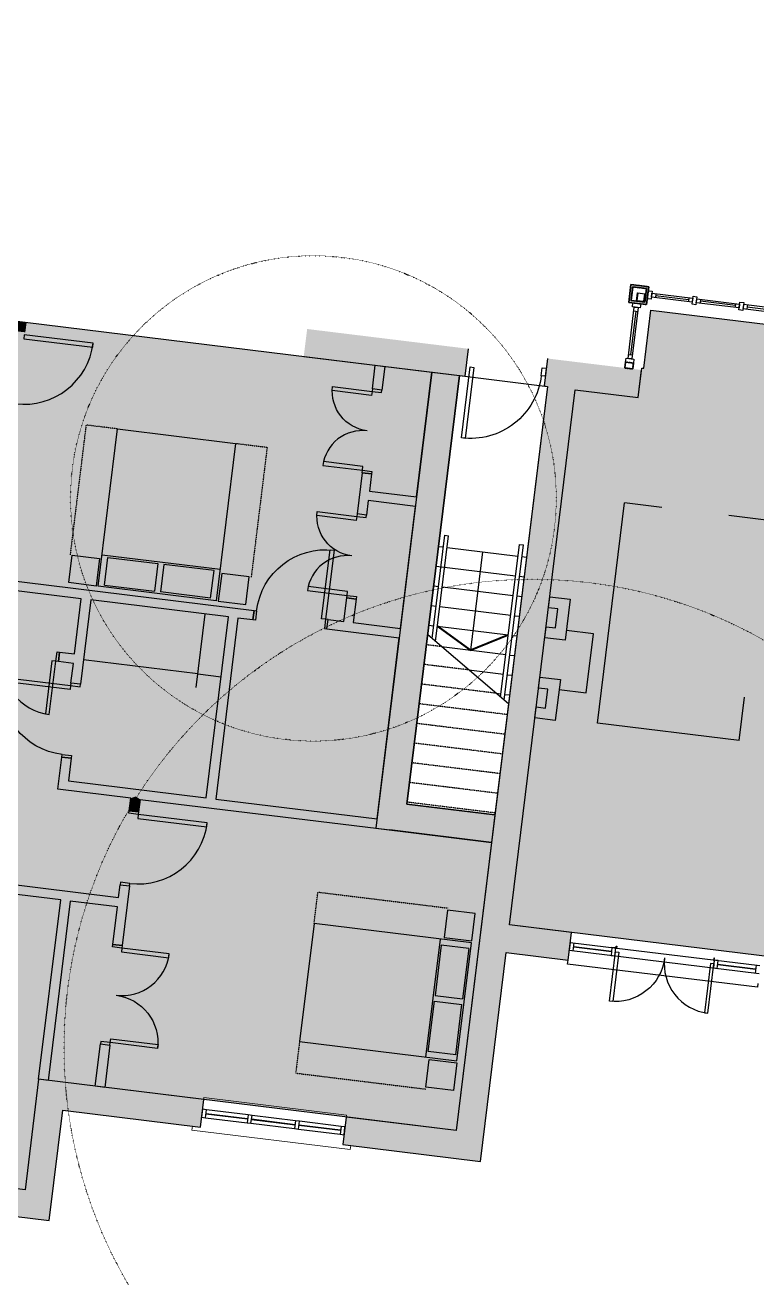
# Model space of a CAD drawing. Header units: millimetres. Extents: x 4912249 to 5143333, y 4796975 to 4980514.
# Drawn here: x 5081795 to 5091022, y 4963725 to 4979527 of the extents above; entities that cross this region are included whole.
import ezdxf

# ---------------------------------------------------------------- set-up
doc = ezdxf.new("R2010")
doc.units = ezdxf.units.MM
doc.linetypes.add('ACAD_ISO07W100', pattern=[3, 0, -3])
doc.linetypes.add('HIDDEN2', pattern=[0.1875, 0.125, -0.0625])
for name, color, linetype in [('ACAD_ISO07W100___TREES_REMOVED', 1, 'ACAD_ISO07W100'), ('Continuous___A001A_XREF INSERT', 7, 'Continuous'), ('Continuous___A201G_EXTERNAL WALLS', 3, 'Continuous'), ('Continuous___A210G7_WALLS INT', 3, 'Continuous'), ('Continuous___A212GI_INTERNAL WALLS', 3, 'Continuous'), ('Continuous___A252G_EXT WINDOWS', 7, 'Continuous'), ('Continuous___A260G_DOORS', 151, 'Continuous'), ('Continuous___A261G_EXTERNAL DOORS', 7, 'Continuous'), ('Continuous___A262G_INTERNAL DOORS', 7, 'Continuous'), ('Continuous___A313G1_WINDOW ASSEMBLIES', 102, 'Continuous'), ('Continuous___A314G2_WINDOW GLAZING', 7, 'Continuous'), ('Continuous___A351G_STAIR STRUCT', 1, 'Continuous'), ('Continuous___A352G_STAIR BALUSTRADE___OFF', 1, 'Continuous'), ('Continuous___A740G_SANITARYWARE___OFF', 7, 'Continuous'), ('Continuous___FURNITURE', 1, 'Continuous'), ('Continuous___S280G2_STRUCTURAL COLUMNS', 110, 'Continuous'), ('HIDDEN2___A252G_EXT WINDOWS', 7, 'HIDDEN2'), ('HIDDEN2___A313G1_WINDOW ASSEMBLIES', 102, 'HIDDEN2'), ('HIDDEN2___A351G_STAIR STRUCT', 1, 'HIDDEN2'), ('HIDDEN2___ACCESS ZONE', 7, 'HIDDEN2')]:
    doc.layers.add(name, color=color, linetype=linetype)
for name, color, linetype, true_color in [('Continuous____PRICE BAND COLOUR 4', 7, 'Continuous', 0xfabdcc), ('Continuous____UNIT TYPE N1 COLOUR', 7, 'Continuous', 0x9ebfe3), ('Continuous____UNIT TYPE O COLOUR', 7, 'Continuous', 0xffff7a), ('Continuous___A012_N_SALES AREA', 7, 'Continuous', 0xffadeb), ('Continuous___A012_O_SALES AREA', 7, 'Continuous', 0xe0c2ff)]:
    doc.layers.add(name, color=color, linetype=linetype, true_color=true_color)
pattern_1 = [(319.165, (0, 0), (196.166, 226.98), [])]

# ---------------------------------------------------------------- blocks, each defined once
blk = doc.blocks.new('7715_N1_FP00_4')
at = {"layer": 'Continuous___A210G7_WALLS INT', "lineweight": 18}
for points in [[(6930, 12360), (6930, 12480), (6790, 12480), (6790, 12220)], [(7170, 12360), (6930, 12360), (6790, 12220), (7310, 12220)], [(7170, 12480), (7170, 12360), (7310, 12220), (7310, 12480)], [(7950, 12360), (7950, 12480), (7810, 12480), (7810, 12220)], [(8190, 12360), (7950, 12360), (7810, 12220), (8330, 12220)], [(8190, 12480), (8190, 12360), (8330, 12220), (8330, 12480)]]:
    blk.add_hatch(color=30, dxfattribs=at).paths.add_polyline_path(points, flags=0)
at = {"layer": 'Continuous___A210G7_WALLS INT', "color": 3, "lineweight": -3}
for p, q in [((6930, 12480), (6790, 12480)), ((6790, 12480), (6790, 12220)), ((6930, 12360), (6930, 12480)), ((7170, 12360), (6930, 12360)), ((7170, 12480), (7170, 12360)), ((7310, 12480), (7170, 12480)), ((7310, 12220), (7310, 12480)), ((7950, 12480), (7810, 12480)), ((7810, 12480), (7810, 12220)), ((7950, 12360), (7950, 12480)), ((8190, 12360), (7950, 12360)), ((8190, 12480), (8190, 12360)), ((8330, 12480), (8190, 12480)), ((8330, 12220), (8330, 12480)), ((6790, 12220), (7310, 12220)), ((7810, 12220), (8330, 12220))]:
    blk.add_line(p, q, dxfattribs=at)
at = {"layer": 'Continuous___A210G7_WALLS INT', "color": 7, "lineweight": -3}
blk.add_lwpolyline([(7935, 12220), (7935, 11875), (7185, 11875), (7185, 12220)], dxfattribs=at)
at = {"layer": 'Continuous___FURNITURE', "lineweight": -3}
for p, q in [((8299, 11690), (5499, 11690)), ((5499, 11215), (5499, 11690)), ((8299, 9890), (8299, 11690)), ((5499, 9890), (5499, 10365)), ((8299, 9890), (7749, 9890))]:
    blk.add_line(p, q, dxfattribs=at)
blk = doc.blocks.new('7715_O_FP00$0$Double bed + tables')
at = {"layer": 'Continuous___FURNITURE'}
for p, q in [((75, -25), (712.5, -25)), ((75, -25), (75, -375)), ((712.5, -375), (712.5, -25)), ((787.5, -375), (787.5, -25)), ((1425, -25), (787.5, -25)), ((1425, -25), (1425, -375)), ((1500, -400), (0, -400)), ((75, -375), (712.5, -375)), ((1425, -375), (787.5, -375))]:
    blk.add_line(p, q, dxfattribs=at)
for points in [[(-25, -350), (-25, 0), (-375, 0), (-375, -350)], [(0, -2000), (0, 0), (1500, 0), (1500, -2000)], [(1525, -350), (1525, 0), (1875, 0), (1875, -350)]]:
    blk.add_lwpolyline(points, close=True, dxfattribs=at)
at = {"layer": 'HIDDEN2___ACCESS ZONE', "ltscale": 0.5}
for p, q in [((-400, -2000), (-400, -350)), ((1900, -2000), (1900, -350)), ((0, -2000), (-400, -2000)), ((1500, -2000), (1900, -2000))]:
    blk.add_line(p, q, dxfattribs=at)
blk = doc.blocks.new('7715_O_FP00_2')
at = {"layer": 'Continuous___A212GI_INTERNAL WALLS', "lineweight": 18}
for points in [[(7775, 7175), (7835, 7145), (7895, 7175), (7895, 9455), (7775, 9455)], [(8495, 8918), (8615, 8918), (8615, 9455), (8495, 9455)], [(8495, 7175), (8525, 7115), (8615, 7115), (8615, 7652), (8495, 7652)], [(6745, 7175), (6745, 7055), (7835, 7055), (7835, 7145), (7775, 7175)], [(7895, 7175), (7835, 7145), (7835, 7055), (8495, 7055), (8525, 7115), (8495, 7175)], [(8495, 6895), (8615, 6895), (8615, 7115), (8525, 7115), (8495, 7055)], [(8495, 5795), (8555, 5765), (8615, 5795), (8615, 5955), (8495, 5955)], [(7570, 5385), (7690, 5385), (7690, 5675), (7570, 5795)], [(7570, 5795), (7690, 5675), (8555, 5675), (8555, 5765), (8495, 5795)], [(8615, 5795), (8555, 5765), (8555, 5675), (9440, 5675), (9500, 5705), (9500, 5795)], [(9440, 3375), (9500, 3345), (9560, 3375), (9560, 5675), (9500, 5705), (9440, 5675)], [(9500, 5795), (9500, 5705), (9560, 5675), (11610, 5675), (11804, 5609), (11785, 5795)], [(11785, 5795), (11804, 5609), (11960, 5445), (13079, 5445), (13079, 5795)], [(11610, 3375), (11717, 3315), (11960, 3315), (11960, 5445), (11804, 5609), (11610, 5675)], [(7570, 4195), (7600, 4135), (7690, 4135), (7690, 4445), (7570, 4445)], [(7380, 4195), (7380, 4075), (7570, 4075), (7600, 4135), (7570, 4195)], [(7570, 3375), (7630, 3345), (7690, 3375), (7690, 4135), (7600, 4135), (7570, 4075)], [(6450, 3375), (6420, 3315), (6450, 3255), (7630, 3255), (7630, 3345), (7570, 3375)], [(7690, 3375), (7630, 3345), (7630, 3255), (9500, 3255), (9500, 3345), (9440, 3375)], [(9560, 3375), (9500, 3345), (9500, 3255), (9750, 3255), (9750, 3375)], [(10690, 3375), (10690, 3255), (10890, 3255), (10950, 3285), (10950, 3375)], [(10950, 3375), (10950, 3285), (11010, 3255), (11610, 3255), (11717, 3315), (11610, 3375)], [(11010, 3255), (10950, 3285), (10890, 3255), (10890, 2955), (11010, 2955)], [(11610, 1705), (11717, 1645), (11960, 1645), (11960, 3315), (11717, 3315), (11610, 3255)], [(11010, 1889), (10890, 1889), (10890, 1645), (10980, 1645), (11010, 1705)], [(11010, 1585), (10980, 1645), (10890, 1645), (10890, 1366), (11010, 1366)], [(11010, 1705), (10980, 1645), (11010, 1585), (11610, 1585), (11717, 1645), (11610, 1705)], [(11610, 0), (11960, 0), (11960, 1645), (11717, 1645), (11610, 1585)], [(11010, 300), (10890, 300), (10890, 0), (11010, 0)], [(6330, 0), (6450, 0), (6450, 125), (6330, 125)]]:
    blk.add_hatch(color=30, dxfattribs=at).paths.add_polyline_path(points, flags=0)
at = {"lineweight": -3}
blk.add_line((9145, 4310), (9145, 3375), dxfattribs=at)
at = {"layer": 'Continuous___A212GI_INTERNAL WALLS', "color": 3, "lineweight": -3}
for p, q in [((7895, 9455), (7775, 9455)), ((7775, 9455), (7775, 7175)), ((7895, 7175), (7895, 9455)), ((8615, 9455), (8495, 9455)), ((8495, 9455), (8495, 8918)), ((8615, 8918), (8615, 9455)), ((8495, 8918), (8615, 8918)), ((8615, 7652), (8495, 7652)), ((8495, 7652), (8495, 7175)), ((8615, 6895), (8615, 7652)), ((7775, 7175), (6745, 7175)), ((8495, 7175), (7895, 7175)), ((6745, 7055), (8495, 7055)), ((8495, 7055), (8495, 6895)), ((8495, 6895), (8615, 6895)), ((8615, 5955), (8495, 5955)), ((8495, 5955), (8495, 5795)), ((8615, 5795), (8615, 5955)), ((7570, 5795), (7570, 5385)), ((8495, 5795), (7570, 5795)), ((8615, 5795), (11785, 5795)), ((13079, 5795), (11785, 5795)), ((13079, 5445), (13079, 5795)), ((7690, 5385), (7690, 5675)), ((7690, 5675), (9440, 5675)), ((9440, 5675), (9440, 3375)), ((9560, 3375), (9560, 5675)), ((9560, 5675), (11610, 5675)), ((11610, 5675), (11610, 3375)), ((7570, 5385), (7690, 5385)), ((11960, 0), (11960, 5445)), ((11960, 5445), (13079, 5445)), ((7690, 4445), (7570, 4445)), ((7570, 4445), (7570, 4195)), ((7690, 3375), (7690, 4445)), ((7380, 4195), (7380, 4075)), ((7570, 4195), (7380, 4195)), ((7380, 4075), (7570, 4075)), ((7570, 4075), (7570, 3375)), ((7570, 3375), (6450, 3375)), ((9440, 3375), (7690, 3375)), ((9750, 3375), (9560, 3375)), ((9750, 3255), (9750, 3375)), ((10690, 3375), (10690, 3255)), ((10690, 3375), (11610, 3375)), ((6450, 3255), (9750, 3255)), ((10690, 3255), (10890, 3255)), ((10890, 3255), (10890, 2955)), ((11010, 3255), (11610, 3255)), ((11010, 2955), (11010, 3255)), ((11610, 3255), (11610, 1705)), ((10890, 2955), (11010, 2955)), ((11010, 1889), (10890, 1889)), ((10890, 1366), (10890, 1889)), ((11010, 1705), (11010, 1889)), ((11610, 1705), (11010, 1705)), ((11010, 1366), (11010, 1585)), ((11010, 1585), (11610, 1585)), ((11610, 1585), (11610, 0)), ((10890, 1366), (11010, 1366)), ((11010, 300), (10890, 300)), ((10890, 300), (10890, 0)), ((11010, 0), (11010, 300)), ((6330, 0), (6450, 0)), ((6450, 0), (6450, 125)), ((10890, 0), (11010, 0)), ((11610, 0), (11960, 0))]:
    blk.add_line(p, q, dxfattribs=at)
at = {"layer": 'Continuous___A262G_INTERNAL DOORS', "color": 1, "lineweight": -3}
for points in [[(8495, 8886), (8495, 8918), (8615, 8918), (8615, 8886)], [(8615, 8886), (8615, 8836), (9216, 8836), (9216, 8886)], [(8495, 7684), (8495, 7652), (8615, 7652), (8615, 7684)], [(8615, 7684), (8615, 7734), (9216, 7734), (9216, 7684)], [(8495, 6863), (8495, 6895), (8615, 6895), (8615, 6863)], [(8615, 5987), (8615, 6037), (9491, 6037), (9491, 5987)], [(8495, 5987), (8495, 5955), (8615, 5955), (8615, 5987)], [(7690, 5353), (7690, 5385), (7570, 5385), (7570, 5353)], [(7348, 4195), (7298, 4195), (7298, 4871), (7348, 4871)], [(7570, 4477), (7570, 4527), (6694, 4527), (6694, 4477)], [(7690, 4477), (7690, 4445), (7570, 4445), (7570, 4477)], [(7348, 4075), (7380, 4075), (7380, 4195), (7348, 4195)], [(9782, 3375), (9750, 3375), (9750, 3255), (9782, 3255)], [(10658, 3375), (10690, 3375), (10690, 3255), (10658, 3255)], [(10658, 3255), (10608, 3255), (10608, 2379), (10658, 2379)], [(10890, 2923), (10890, 2873), (10389, 2873), (10389, 2923)], [(11010, 2923), (11010, 2955), (10890, 2955), (10890, 2923)], [(10890, 1921), (10890, 1971), (10389, 1971), (10389, 1921)], [(11010, 1921), (11010, 1889), (10890, 1889), (10890, 1921)], [(10890, 1334), (10890, 1284), (10389, 1284), (10389, 1334)], [(11010, 1334), (11010, 1366), (10890, 1366), (10890, 1334)], [(10890, 332), (10890, 382), (10389, 382), (10389, 332)], [(11010, 332), (11010, 300), (10890, 300), (10890, 332)], [(6450, 157), (6450, 207), (7326, 207), (7326, 157)]]:
    blk.add_lwpolyline(points, close=True, dxfattribs=at)
at = {"layer": 'Continuous___A262G_INTERNAL DOORS', "color": 7, "lineweight": -3}
for centre, radius, start, end in [((8615, 8886), 601, 270, 0), ((7570, 4477), 876, 90, 180), ((10658, 3255), 876, 180, 270), ((10890, 1921), 501, 90, 180), ((10890, 332), 501, 90, 180)]:
    blk.add_arc(centre, radius, start, end, dxfattribs=at)
at = {"layer": 'Continuous___A262G_INTERNAL DOORS', "color": 7, "lineweight": -3, "extrusion": (0, 0, -1)}
for centre, radius, start, end in [((-8615, 7684), 601, 90, 180), ((-8615, 5987), 876, 90, 180), ((-7348, 4195), 676, 0, 90), ((-10890, 2923), 501, 270, 0), ((-10890, 1334), 501, 270, 0), ((-6450, 157), 876, 90, 180)]:
    blk.add_arc(centre, radius, start, end, dxfattribs=at)
at = {"layer": 'Continuous___A351G_STAIR STRUCT', "lineweight": -3}
for p, q in [((13079, 4033), (11960, 3292)), ((12909, 3920), (12969, 3920)), ((13019, 3920), (13079, 3920)), ((12531, 3670), (12969, 3670)), ((13019, 3670), (13079, 3670)), ((12153, 3420), (12969, 3420)), ((12520, 2170), (12520, 3420)), ((13019, 3420), (13079, 3420)), ((11960, 3170), (12020, 3170)), ((12070, 3170), (12969, 3170)), ((13019, 3170), (13079, 3170)), ((11960, 2920), (12020, 2920)), ((12070, 2920), (12969, 2920)), ((13019, 2920), (13079, 2920)), ((11960, 2670), (12020, 2670)), ((12070, 2670), (12969, 2670)), ((13019, 2670), (13079, 2670)), ((11960, 2420), (12969, 2420)), ((13019, 2420), (13079, 2420)), ((11960, 2170), (12020, 2170)), ((12070, 2170), (12969, 2170)), ((13019, 2170), (13079, 2170))]:
    blk.add_line(p, q, dxfattribs=at)
at = {"layer": 'Continuous___A351G_STAIR STRUCT', "lineweight": -3, "const_width": 25}
blk.add_lwpolyline([(12070, 3170), (12520, 3420), (12969, 3170)], dxfattribs=at)
at = {"layer": 'Continuous___A352G_STAIR BALUSTRADE___OFF', "lineweight": -3}
for p, q in [((12969, 3960), (12969, 2020)), ((13019, 3993), (13019, 2020)), ((12020, 3332), (12020, 2020)), ((12070, 3365), (12070, 2020)), ((12020, 2020), (12070, 2020)), ((12969, 2020), (13019, 2020))]:
    blk.add_line(p, q, dxfattribs=at)
at = {"layer": 'Continuous___A740G_SANITARYWARE___OFF', "lineweight": -3}
for q in [(7690, 4135), (9440, 4135)]:
    blk.add_line((9145, 4135), q, dxfattribs=at)
at = {"layer": 'HIDDEN2___A351G_STAIR STRUCT', "lineweight": -3}
for p, q in [((13079, 5420), (11960, 5420)), ((13079, 5170), (11960, 5170)), ((13079, 4920), (11960, 4920)), ((13079, 4670), (11960, 4670)), ((13079, 4420), (11960, 4420)), ((13079, 4170), (11960, 4170)), ((12909, 3920), (11960, 3920)), ((12531, 3670), (11960, 3670)), ((12153, 3420), (11960, 3420))]:
    blk.add_line(p, q, dxfattribs=at)
at = {"layer": 'Continuous___FURNITURE', "lineweight": -3, "rotation": 270}
blk.add_blockref('7715_O_FP00$0$Double bed + tables', (12982, 8583), dxfattribs=at)
at = {"layer": 'Continuous___FURNITURE', "lineweight": -3, "xscale": -1}
blk.add_blockref('7715_O_FP00$0$Double bed + tables', (9263, 3192), dxfattribs=at)
blk = doc.blocks.new('7121-Bay 2_FP00 - Care Home_11')
at = {"layer": 'Continuous___A252G_EXT WINDOWS', "lineweight": 18}
h = blk.add_hatch(dxfattribs=at)
h.set_pattern_fill('_U', color=130, scale=300, angle=-40.8353, style=0, pattern_type=0)
h.set_pattern_definition(pattern_1)
h.paths.add_polyline_path([(-1262, 0), (-1262, 75), (-1362, 75), (-1362, 0)], flags=0)
h = blk.add_hatch(dxfattribs=at)
h.set_pattern_fill('_U', color=130, scale=300, angle=-40.8353, style=0, pattern_type=0)
h.set_pattern_definition(pattern_1)
h.paths.add_polyline_path([(1362, 0), (1362, 75), (1262, 75), (1262, 0)], flags=0)
at = {"layer": 'Continuous___A313G1_WINDOW ASSEMBLIES', "lineweight": 18}
h = blk.add_hatch(color=130, dxfattribs=at)
h.paths.add_polyline_path([(-1188, 1053), (-1413, 1053), (-1413, 828), (-1188, 828)], flags=0)
h.paths.add_polyline_path([(-1388, 1028), (-1213, 1028), (-1213, 853), (-1388, 853)], flags=0)
h = blk.add_hatch(color=130, dxfattribs=at)
h.paths.add_polyline_path([(1413, 1053), (1413, 828), (1188, 828), (1188, 1053)], flags=0)
h.paths.add_polyline_path([(1213, 853), (1388, 853), (1388, 1028), (1213, 1028)], flags=0)
at = {"layer": 'Continuous___S280G2_STRUCTURAL COLUMNS', "lineweight": 18}
h = blk.add_hatch(color=70, dxfattribs=at)
h.paths.add_polyline_path([(-1220, 960), (-1320, 960), (-1320, 860), (-1220, 860)], flags=0)
h.paths.add_polyline_path([(-1315, 955), (-1225, 955), (-1225, 865), (-1315, 865)], flags=0)
h = blk.add_hatch(color=70, dxfattribs=at)
h.paths.add_polyline_path([(1320, 960), (1220, 960), (1220, 860), (1320, 860)], flags=0)
h.paths.add_polyline_path([(1225, 955), (1315, 955), (1315, 865), (1225, 865)], flags=0)
at = {"layer": 'Continuous___A252G_EXT WINDOWS', "color": 1, "lineweight": -3}
for p, q in [((-1362, 75), (-1362, 0)), ((-1262, 75), (-1362, 75)), ((-1362, 0), (-1262, 0)), ((-1262, 0), (-1262, 75)), ((1262, 75), (1262, 0)), ((1362, 75), (1262, 75)), ((1262, 0), (1362, 0)), ((1362, 0), (1362, 75))]:
    blk.add_line(p, q, dxfattribs=at)
at = {"layer": 'Continuous___A252G_EXT WINDOWS', "color": 132, "lineweight": 35}
for p, q in [((-1262, 75), (-1362, 75)), ((-1362, 75), (-1362, 0)), ((-1362, 0), (-1262, 0)), ((-1262, 0), (-1262, 75)), ((1362, 75), (1262, 75)), ((1262, 75), (1262, 0)), ((1262, 0), (1362, 0)), ((1362, 0), (1362, 75))]:
    blk.add_line(p, q, dxfattribs=at)
at = {"layer": 'Continuous___A313G1_WINDOW ASSEMBLIES', "color": 102, "lineweight": -3}
for p, q in [((-1413, 1053), (-1413, 828)), ((-1413, 1053), (-1188, 1053)), ((-1388, 1028), (-1213, 1028)), ((-1388, 853), (-1388, 1028)), ((-1213, 1028), (-1213, 853)), ((-1188, 828), (-1188, 1053)), ((1188, 1053), (1188, 828)), ((1188, 1053), (1413, 1053)), ((1213, 853), (1213, 1028)), ((1213, 1028), (1388, 1028)), ((1388, 1028), (1388, 853)), ((1413, 828), (1413, 1053)), ((-1413, 828), (-1188, 828)), ((-1213, 853), (-1388, 853)), ((1188, 828), (1413, 828)), ((1388, 853), (1213, 853))]:
    blk.add_line(p, q, dxfattribs=at)
at = {"layer": 'Continuous___A313G1_WINDOW ASSEMBLIES', "color": 132, "lineweight": 35}
for p, q in [((-1188, 1053), (-1413, 1053)), ((-1413, 1053), (-1413, 828)), ((-1388, 1028), (-1213, 1028)), ((-1388, 853), (-1388, 1028)), ((-1213, 1028), (-1213, 853)), ((-1188, 828), (-1188, 1053)), ((1188, 828), (1188, 1053)), ((1188, 1053), (1413, 1053)), ((1388, 1028), (1213, 1028)), ((1213, 1028), (1213, 853)), ((1388, 853), (1388, 1028)), ((1413, 1053), (1413, 828)), ((-1413, 828), (-1188, 828)), ((-1213, 853), (-1388, 853)), ((1413, 828), (1188, 828)), ((1213, 853), (1388, 853))]:
    blk.add_line(p, q, dxfattribs=at)
at = {"layer": 'Continuous___A313G1_WINDOW ASSEMBLIES', "color": 11, "lineweight": 25}
for p, q in [((-1138, 1002), (-1188, 1002)), ((-1188, 1002), (-1188, 902)), ((-1138, 902), (-1138, 1002)), ((-569, 1002), (-619, 1002)), ((-619, 1002), (-619, 902)), ((-569, 902), (-569, 1002)), ((25, 1002), (-25, 1002)), ((-25, 1002), (-25, 902)), ((25, 902), (25, 1002)), ((619, 1002), (569, 1002)), ((569, 1002), (569, 902)), ((619, 902), (619, 1002)), ((1188, 1002), (1138, 1002)), ((1138, 1002), (1138, 902)), ((1188, 902), (1188, 1002)), ((-1362, 828), (-1362, 778)), ((-1262, 828), (-1362, 828)), ((-1262, 778), (-1262, 828)), ((-1188, 902), (-1138, 902)), ((-619, 902), (-569, 902)), ((-25, 902), (25, 902)), ((569, 902), (619, 902)), ((1138, 902), (1188, 902)), ((1262, 828), (1262, 778)), ((1362, 828), (1262, 828)), ((1362, 778), (1362, 828)), ((-1362, 778), (-1262, 778)), ((1262, 778), (1362, 778)), ((-1362, 125), (-1362, 75)), ((-1262, 125), (-1362, 125)), ((-1362, 75), (-1262, 75)), ((-1262, 75), (-1262, 125)), ((1262, 125), (1262, 75)), ((1362, 125), (1262, 125)), ((1262, 75), (1362, 75)), ((1362, 75), (1362, 125))]:
    blk.add_line(p, q, dxfattribs=at)
at = {"layer": 'Continuous___A314G2_WINDOW GLAZING', "color": 11, "lineweight": 25}
for p, q in [((-1088, 977), (-1088, 927)), ((-669, 952), (-1088, 952)), ((-669, 977), (-669, 927)), ((-519, 977), (-519, 927)), ((-75, 952), (-519, 952)), ((-75, 977), (-75, 927)), ((75, 977), (75, 927)), ((75, 952), (519, 952)), ((519, 977), (519, 927)), ((669, 977), (669, 927)), ((669, 952), (1088, 952)), ((1088, 977), (1088, 927)), ((-1287, 728), (-1337, 728)), ((-1312, 728), (-1312, 175)), ((1337, 728), (1287, 728)), ((1312, 728), (1312, 175)), ((-1287, 175), (-1337, 175)), ((1337, 175), (1287, 175))]:
    blk.add_line(p, q, dxfattribs=at)
for points in [[(-619, 977), (-619, 927), (-1138, 927), (-1138, 977)], [(-25, 977), (-25, 927), (-569, 927), (-569, 977)], [(25, 977), (25, 927), (569, 927), (569, 977)], [(619, 977), (619, 927), (1138, 927), (1138, 977)], [(-1287, 778), (-1337, 778), (-1337, 125), (-1287, 125)], [(1337, 778), (1287, 778), (1287, 125), (1337, 125)]]:
    blk.add_lwpolyline(points, close=True, dxfattribs=at)
at = {"layer": 'Continuous___S280G2_STRUCTURAL COLUMNS', "color": 110, "lineweight": -3}
for p, q in [((-1220, 960), (-1320, 960)), ((-1320, 960), (-1320, 860)), ((-1315, 955), (-1225, 955)), ((-1315, 865), (-1315, 955)), ((-1225, 955), (-1225, 865)), ((-1220, 860), (-1220, 960)), ((1320, 960), (1220, 960)), ((1220, 960), (1220, 860)), ((1225, 955), (1315, 955)), ((1225, 865), (1225, 955)), ((1315, 955), (1315, 865)), ((1320, 860), (1320, 960)), ((-1320, 860), (-1220, 860)), ((-1225, 865), (-1315, 865)), ((1220, 860), (1320, 860)), ((1315, 865), (1225, 865))]:
    blk.add_line(p, q, dxfattribs=at)
at = {"layer": 'HIDDEN2___A252G_EXT WINDOWS', "color": 11, "lineweight": 25}
for p, q in [((-1362, 75), (-1262, 75)), ((-1362, 0), (-1362, 75)), ((-1262, 0), (-1362, 0)), ((-1262, 75), (-1262, 0)), ((1262, 75), (1362, 75)), ((1262, 0), (1262, 75)), ((1362, 0), (1262, 0)), ((1362, 75), (1362, 0))]:
    blk.add_line(p, q, dxfattribs=at)
at = {"layer": 'HIDDEN2___A313G1_WINDOW ASSEMBLIES', "color": 11, "lineweight": 25}
for p, q in [((-1413, 1053), (-1188, 1053)), ((-1413, 828), (-1413, 1053)), ((-1213, 1028), (-1388, 1028)), ((-1388, 1028), (-1388, 853)), ((-1213, 853), (-1213, 1028)), ((-1188, 828), (-1188, 1053)), ((1188, 1053), (1413, 1053)), ((1188, 828), (1188, 1053)), ((1388, 1028), (1213, 1028)), ((1213, 1028), (1213, 853)), ((1388, 853), (1388, 1028)), ((1413, 828), (1413, 1053)), ((-1188, 828), (-1413, 828)), ((-1388, 853), (-1213, 853)), ((1413, 828), (1188, 828)), ((1213, 853), (1388, 853))]:
    blk.add_line(p, q, dxfattribs=at)

msp = doc.modelspace()

# ---------------------------------------------------------------- hatches: boundary and pattern name
at = {"layer": 'Continuous___A012_N_SALES AREA', "lineweight": -3, "true_color": 0xffadeb}
msp.add_hatch(color=221, dxfattribs=at).paths.add_polyline_path([(5095458, 4975360), (5096916, 4975181), (5097450, 4979527), (5101803, 4978993), (5100812, 4970924), (5101160, 4970882), (5101157, 4970857), (5101916, 4970764), (5101854, 4970261), (5101990, 4970245), (5101984, 4970195), (5102083, 4970183), (5101945, 4969053), (5101845, 4969066), (5101839, 4969016), (5101703, 4969033), (5101642, 4968530), (5100882, 4968624), (5100879, 4968599), (5100532, 4968642), (5100288, 4966656), (5087901, 4968177), (5088730, 4974927), (5089524, 4974829), (5089570, 4975201), (5089594, 4975198), (5089685, 4975933), (5091918, 4975659), (5091828, 4974924), (5091853, 4974921), (5091807, 4974549), (5095306, 4974119)])
at = {"layer": 'Continuous___A012_O_SALES AREA', "lineweight": -3, "true_color": 0xe0c2ff}
msp.add_hatch(color=254, dxfattribs=at).paths.add_polyline_path([(5086924, 4975148), (5086218, 4969397), (5087676, 4969218), (5087230, 4965585), (5081966, 4966231), (5081795, 4964838), (5077542, 4965360), (5078005, 4969136), (5074541, 4969561), (5075401, 4976563), (5076671, 4976407), (5076717, 4976779), (5076742, 4976776), (5076832, 4977511), (5079065, 4977237), (5078975, 4976502), (5079000, 4976499), (5078954, 4976127)])
at = {"layer": 'Continuous___A201G_EXTERNAL WALLS', "lineweight": 18}
for points in [[(5085351, 4975694), (5085308, 4975347), (5087343, 4975097), (5087386, 4975444)], [(5088381, 4975322), (5088338, 4974975), (5088383, 4974969), (5088567, 4975035), (5088599, 4975295)], [(5088599, 4975295), (5088567, 4975035), (5088730, 4974927), (5089524, 4974829), (5089567, 4975177)], [(5087859, 4967830), (5087800, 4968072), (5087554, 4968220), (5087230, 4965585), (5087535, 4965195)], [(5088641, 4967734), (5088683, 4968081), (5087901, 4968177), (5087800, 4968072), (5087859, 4967830)], [(5082271, 4965841), (5081966, 4966231), (5081795, 4964838), (5082099, 4964448)], [(5084005, 4965628), (5084047, 4965976), (5081966, 4966231), (5082271, 4965841)], [(5087535, 4965195), (5087230, 4965585), (5085844, 4965755), (5085801, 4965408)], [(5082099, 4964448), (5081795, 4964838), (5080831, 4964956), (5080788, 4964609)]]:
    msp.add_hatch(color=7, dxfattribs=at).paths.add_polyline_path(points, flags=0)
at = {"layer": 'Continuous___A212GI_INTERNAL WALLS', "lineweight": 18}
msp.add_hatch(color=30, dxfattribs=at).paths.add_polyline_path([(5088730, 4974927), (5088567, 4975035), (5088383, 4974969), (5087554, 4968220), (5087800, 4968072), (5087901, 4968177)], flags=0)

# ---------------------------------------------------------------- linework, layer by layer
at = {"layer": 'ACAD_ISO07W100___TREES_REMOVED', "ltscale": 0.4}
for centre, radius in [((5085430, 4973557, 105667), 3061), ((5088194, 4966630, 105667), 5907)]:
    msp.add_circle(centre, radius, dxfattribs=at)
at = {"layer": 'Continuous____PRICE BAND COLOUR 4', "lineweight": -3}
for points in [[(5086924, 4975148), (5086218, 4969397), (5087676, 4969218), (5087230, 4965585), (5081966, 4966231), (5081795, 4964838), (5077542, 4965360), (5078005, 4969136), (5074541, 4969561), (5075401, 4976563), (5076671, 4976407), (5076717, 4976779), (5076742, 4976776), (5076832, 4977511), (5079065, 4977237), (5078975, 4976502), (5079000, 4976499), (5078954, 4976127)], [(5087272, 4975106), (5088383, 4974969), (5087719, 4969565), (5086608, 4969701)]]:
    msp.add_lwpolyline(points, close=True, dxfattribs=at)
msp.add_lwpolyline([(5100288, 4966656), (5087901, 4968177), (5088730, 4974927), (5089524, 4974829), (5089570, 4975201), (5089594, 4975198), (5089685, 4975933), (5091918, 4975659)], dxfattribs=at)
at = {"layer": 'Continuous____UNIT TYPE N1 COLOUR', "lineweight": -3}
msp.add_lwpolyline([(5100288, 4966656), (5087901, 4968177), (5088730, 4974927), (5089524, 4974829), (5089570, 4975201), (5089594, 4975198), (5089685, 4975933), (5091918, 4975659)], dxfattribs=at)
at = {"layer": 'Continuous____UNIT TYPE O COLOUR', "lineweight": -3}
for points in [[(5086924, 4975148), (5086218, 4969397), (5087676, 4969218), (5087230, 4965585), (5081966, 4966231), (5081795, 4964838), (5077542, 4965360), (5078005, 4969136), (5074541, 4969561), (5075401, 4976563), (5076671, 4976407), (5076717, 4976779), (5076742, 4976776), (5076832, 4977511), (5079065, 4977237), (5078975, 4976502), (5079000, 4976499), (5078954, 4976127)], [(5087272, 4975106), (5088383, 4974969), (5087719, 4969565), (5086608, 4969701)]]:
    msp.add_lwpolyline(points, close=True, dxfattribs=at)
at = {"layer": 'Continuous___A201G_EXTERNAL WALLS', "color": 3, "lineweight": -3}
for p, q in [((5085308, 4975347), (5087343, 4975097)), ((5087343, 4975097), (5087386, 4975444)), ((5088381, 4975322), (5088338, 4974975)), ((5089524, 4974829), (5089567, 4975177)), ((5088338, 4974975), (5088383, 4974969)), ((5088730, 4974927), (5089524, 4974829)), ((5087554, 4968220), (5087230, 4965585)), ((5088683, 4968081), (5087901, 4968177)), ((5088641, 4967734), (5088683, 4968081)), ((5087535, 4965195), (5087859, 4967830)), ((5087859, 4967830), (5088641, 4967734)), ((5081966, 4966231), (5081795, 4964838)), ((5084047, 4965976), (5081966, 4966231)), ((5082099, 4964448), (5082271, 4965841)), ((5082271, 4965841), (5084005, 4965628)), ((5084005, 4965628), (5084047, 4965976)), ((5085844, 4965755), (5085801, 4965408)), ((5087230, 4965585), (5085844, 4965755)), ((5085801, 4965408), (5087535, 4965195)), ((5080788, 4964609), (5082099, 4964448))]:
    msp.add_line(p, q, dxfattribs=at)
at = {"layer": 'Continuous___A212GI_INTERNAL WALLS', "color": 3, "lineweight": -3}
for p, q in [((5088383, 4974969), (5087554, 4968220)), ((5087901, 4968177), (5088730, 4974927))]:
    msp.add_line(p, q, dxfattribs=at)
at = {"layer": 'Continuous___A252G_EXT WINDOWS', "color": 7, "lineweight": -3}
for p, q in [((5088668, 4967957), (5088656, 4967858)), ((5088668, 4967957), (5091060, 4967664)), ((5088706, 4967852), (5088718, 4967951)), ((5089194, 4967893), (5089182, 4967793)), ((5089244, 4967887), (5089194, 4967893)), ((5089232, 4967787), (5089244, 4967887)), ((5088656, 4967858), (5091048, 4967564)), ((5089182, 4967793), (5089232, 4967787)), ((5090484, 4967734), (5090472, 4967635)), ((5090534, 4967728), (5090484, 4967734)), ((5090522, 4967629), (5090534, 4967728)), ((5090472, 4967635), (5090522, 4967629)), ((5091011, 4967670), (5090998, 4967570)), ((5084032, 4965852), (5084020, 4965752)), ((5084082, 4965845), (5084032, 4965852)), ((5084069, 4965746), (5084082, 4965845)), ((5084020, 4965752), (5084069, 4965746)), ((5084606, 4965781), (5084594, 4965682)), ((5084594, 4965682), (5084643, 4965676)), ((5084656, 4965775), (5084606, 4965781)), ((5084643, 4965676), (5084656, 4965775)), ((5085205, 4965708), (5085193, 4965608)), ((5085254, 4965701), (5085205, 4965708)), ((5085242, 4965602), (5085254, 4965701)), ((5085193, 4965608), (5085242, 4965602)), ((5085779, 4965637), (5085767, 4965538)), ((5085767, 4965538), (5085816, 4965532)), ((5085828, 4965631), (5085779, 4965637)), ((5085816, 4965532), (5085828, 4965631))]:
    msp.add_line(p, q, dxfattribs=at)
at = {"layer": 'Continuous___A252G_EXT WINDOWS', "color": 7, "lineweight": 25}
for p, q in [((5089188, 4967844), (5088712, 4967902)), ((5088712, 4967902), (5088712, 4967901)), ((5088712, 4967901), (5089188, 4967843)), ((5089188, 4967843), (5089188, 4967844)), ((5091004, 4967621), (5090528, 4967679)), ((5090528, 4967679), (5090528, 4967678)), ((5090528, 4967678), (5091004, 4967620)), ((5091004, 4967620), (5091004, 4967621)), ((5084606, 4965781), (5084082, 4965845)), ((5084069, 4965746), (5084594, 4965682)), ((5084076, 4965796), (5084075, 4965795)), ((5084075, 4965795), (5084600, 4965731)), ((5084600, 4965732), (5084076, 4965796)), ((5084600, 4965731), (5084600, 4965732)), ((5084643, 4965676), (5085193, 4965608)), ((5084650, 4965726), (5084649, 4965725)), ((5084649, 4965725), (5085199, 4965657)), ((5085199, 4965658), (5084650, 4965726)), ((5085205, 4965708), (5084656, 4965775)), ((5085779, 4965637), (5085254, 4965701)), ((5085199, 4965657), (5085199, 4965658)), ((5085242, 4965602), (5085767, 4965538)), ((5085773, 4965588), (5085248, 4965652)), ((5085248, 4965652), (5085248, 4965651)), ((5085248, 4965651), (5085773, 4965587)), ((5085773, 4965587), (5085773, 4965588))]:
    msp.add_line(p, q, dxfattribs=at)
at = {"layer": 'Continuous___A252G_EXT WINDOWS', "color": 50, "lineweight": 18}
for p, q in [((5084050, 4966000), (5084047, 4965976)), ((5085847, 4965780), (5084050, 4966000)), ((5085844, 4965755), (5085847, 4965780)), ((5083899, 4965591), (5083905, 4965640)), ((5085894, 4965346), (5083899, 4965591)), ((5085900, 4965395), (5085894, 4965346))]:
    msp.add_line(p, q, dxfattribs=at)
at = {"layer": 'Continuous___A260G_DOORS', "color": 1, "lineweight": -3}
for points in [[(5089247, 4967910), (5089257, 4967909), (5089253, 4967879), (5089243, 4967881)], [(5089238, 4967837), (5089281, 4967832), (5089205, 4967211), (5089162, 4967217)], [(5090487, 4967758), (5090477, 4967759), (5090474, 4967730), (5090484, 4967728)], [(5090478, 4967685), (5090435, 4967690), (5090359, 4967070), (5090402, 4967064)]]:
    msp.add_lwpolyline(points, close=True, dxfattribs=at)
at = {"layer": 'Continuous___A260G_DOORS', "color": 7, "lineweight": -3, "extrusion": (0, 0, -1)}
msp.add_arc((-5089238, 4967837), 625, 187, 277, dxfattribs=at)
at = {"layer": 'Continuous___A260G_DOORS', "color": 7, "lineweight": -3}
msp.add_arc((5090478, 4967685), 625, 173, 263, dxfattribs=at)
at = {"layer": 'Continuous___A261G_EXTERNAL DOORS', "color": 1, "lineweight": -3}
for points in [[(5087408, 4975215), (5087452, 4975210), (5087342, 4974314), (5087298, 4974320)], [(5088316, 4975204), (5088365, 4975198), (5088353, 4975099), (5088303, 4975105)]]:
    msp.add_lwpolyline(points, close=True, dxfattribs=at)
at = {"layer": 'Continuous___A261G_EXTERNAL DOORS', "color": 2, "lineweight": -3}
msp.add_lwpolyline([(5091033, 4967440), (5091027, 4967391), (5088635, 4967684), (5088641, 4967734)], dxfattribs=at)
at = {"layer": 'Continuous___A261G_EXTERNAL DOORS', "color": 7, "lineweight": -3, "extrusion": (0, 0, -1)}
msp.add_arc((-5087408, 4975215), 902, 187, 277, dxfattribs=at)

# ---------------------------------------------------------------- block references
at = {"layer": 'Continuous___A001A_XREF INSERT', "lineweight": -3, "xscale": -1}
for name, p, rotation in [('7715_N1_FP00_4', (5101624, 4977535), 82.99999998650419), ('7715_O_FP00_2', (5075401, 4976563), 172.9999999930859), ('7121-Bay 2_FP00 - Care Home_11', (5090708, 4975036), 352.9999999996875)]:
    msp.add_blockref(name, p, dxfattribs=dict(at, rotation=rotation))

doc.saveas('drawing.dxf')
